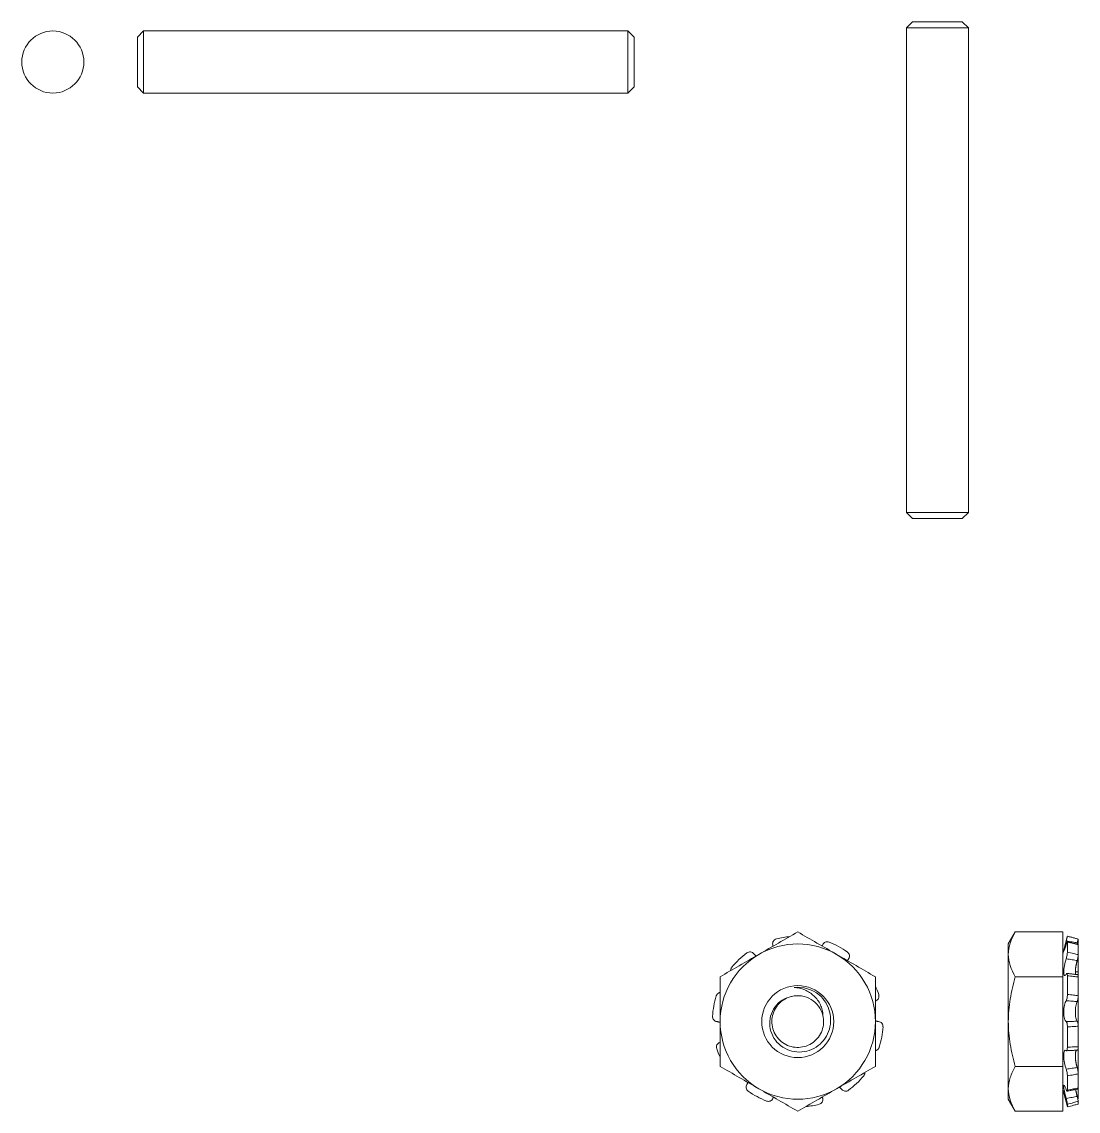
# Model space of a CAD drawing. Header units: inches. Extents: x -1 to 66.5, y -11.9 to 25.2.
# Drawn here: x 35.74 to 37.866, y 4.225 to 6.418 of the extents above; entities that cross this region are included whole.
import ezdxf

# ---------------------------------------------------------------- set-up
doc = ezdxf.new("R2010")
doc.units = ezdxf.units.IN
doc.header["$MEASUREMENT"] = 0
doc.linetypes.add('SLD-Solid', pattern=[0])
doc.layers.add('Fastener', color=134, linetype='Continuous')

msp = doc.modelspace()

# ---------------------------------------------------------------- linework, layer by layer
at = {"layer": 'Fastener', "linetype": 'SLD-Solid', "lineweight": 15}
for p, q in [((37.533, 6.4182), (37.5205, 6.4057)), ((37.5205, 6.4057), (37.5205, 5.4307)), ((37.583, 6.4057), (37.5205, 6.4057)), ((37.533, 6.4182), (37.583, 6.4182)), ((37.583, 6.4182), (37.633, 6.4182)), ((37.6455, 6.4057), (37.583, 6.4057)), ((37.6455, 6.4057), (37.633, 6.4182)), ((37.6455, 5.4307), (37.6455, 6.4057)), ((35.9851, 6.3997), (35.9726, 6.3872)), ((35.9726, 6.3372), (35.9726, 6.3872)), ((36.9601, 6.3997), (35.9851, 6.3997)), ((35.9851, 6.3997), (35.9851, 6.3372)), ((36.9726, 6.3872), (36.9601, 6.3997)), ((36.9601, 6.3372), (36.9601, 6.3997)), ((36.9726, 6.3872), (36.9726, 6.3372)), ((35.9726, 6.2872), (35.9726, 6.3372)), ((35.9851, 6.3372), (35.9851, 6.2747)), ((36.9601, 6.2747), (36.9601, 6.3372)), ((36.9726, 6.3372), (36.9726, 6.2872)), ((35.9726, 6.2872), (35.9851, 6.2747)), ((35.9851, 6.2747), (36.9601, 6.2747)), ((36.9601, 6.2747), (36.9726, 6.2872)), ((37.5205, 5.4307), (37.533, 5.4182)), ((37.5205, 5.4307), (37.583, 5.4307)), ((37.583, 5.4182), (37.533, 5.4182)), ((37.583, 5.4307), (37.6455, 5.4307)), ((37.633, 5.4182), (37.583, 5.4182)), ((37.633, 5.4182), (37.6455, 5.4307)), ((37.7396, 4.5862), (37.7256, 4.5621)), ((37.7396, 4.5862), (37.835, 4.5862)), ((37.835, 4.496), (37.835, 4.5862)), ((37.7256, 4.5411), (37.7256, 4.5621)), ((37.8444, 4.5776), (37.835, 4.5425)), ((37.8445, 4.5457), (37.8445, 4.5657)), ((37.8663, 4.5718), (37.8663, 4.5718)), ((37.8663, 4.5718), (37.8663, 4.5664)), ((37.7256, 4.4058), (37.7256, 4.5411)), ((37.8663, 4.5405), (37.8663, 4.5606)), ((37.8663, 4.5397), (37.8663, 4.5401)), ((37.8663, 4.5397), (37.8663, 4.5108)), ((37.7396, 4.496), (37.835, 4.496)), ((37.835, 4.3156), (37.835, 4.496)), ((37.8445, 4.4603), (37.8445, 4.4982)), ((37.8663, 4.5061), (37.8605, 4.5061)), ((37.8663, 4.5061), (37.8663, 4.4957)), ((37.8663, 4.4578), (37.8663, 4.4957)), ((37.8663, 4.4578), (37.8663, 4.3964)), ((37.459, 4.4479), (37.458, 4.4475)), ((37.3522, 4.4186), (37.3525, 4.4177)), ((37.7256, 4.2705), (37.7256, 4.4058)), ((37.8445, 4.3541), (37.8445, 4.3953)), ((37.8663, 4.3552), (37.8663, 4.3964)), ((37.1445, 4.3638), (37.1455, 4.3642)), ((37.3289, 4.3614), (37.3287, 4.3612)), ((37.8663, 4.3552), (37.8663, 4.3056)), ((37.7396, 4.3156), (37.835, 4.3156)), ((37.835, 4.2254), (37.835, 4.3156)), ((37.8659, 4.3056), (37.8663, 4.3056)), ((37.8663, 4.2719), (37.8663, 4.3008)), ((37.8445, 4.2676), (37.8445, 4.2965)), ((37.7256, 4.2496), (37.7256, 4.2705)), ((37.835, 4.2691), (37.8444, 4.2341)), ((37.8663, 4.2711), (37.8663, 4.2715)), ((37.8663, 4.2711), (37.8663, 4.2511)), ((37.7256, 4.2496), (37.7396, 4.2254)), ((37.8445, 4.234), (37.8445, 4.2394)), ((37.8655, 4.2502), (37.8661, 4.2504)), ((37.8663, 4.2398), (37.8663, 4.2453)), ((37.8663, 4.2398), (37.8663, 4.2398)), ((37.7396, 4.2254), (37.835, 4.2254))]:
    msp.add_line(p, q, dxfattribs=at)
for centre, radius in [((35.8025, 6.3372), 0.0625), ((37.3018, 4.4058), 0.0724)]:
    msp.add_circle(centre, radius, dxfattribs=at)
for radius, start, end in [(0.1562, 60, 120), (0.1719, 95.3889, 104.5063), (0.1719, 54.4937, 68.5063), (0.1562, 120, 180), (0.1719, 126.4937, 140.5063), (0.1562, 0, 60), (0.069, 51.2312, 96.2312), (0.1719, 18.4937, 24.6111), (0.1719, 162.4937, 176.5063), (0.1562, 180, 240), (0.1562, 300, 0), (0.1719, 342.4937, 356.5063), (0.1719, 198.4937, 204.6111), (0.1719, 306.4937, 320.5063), (0.1719, 234.4937, 248.5063), (0.1562, 240, 300), (0.1719, 275.3889, 284.5063)]:
    msp.add_arc((37.3018, 4.4058), radius, start, end, dxfattribs=at)
for points in [[(37.3018, 4.5862), (37.2762, 4.5715), (37.2503, 4.5565), (37.2236, 4.5411)], [(37.458, 4.496), (37.4325, 4.5108), (37.4065, 4.5258), (37.3799, 4.5411)], [(37.7396, 4.496), (37.7311, 4.5108), (37.7256, 4.5258), (37.7256, 4.5411)], [(37.1455, 4.3156), (37.1711, 4.3009), (37.197, 4.2859), (37.2236, 4.2705)], [(37.3018, 4.2254), (37.3273, 4.2402), (37.3533, 4.2551), (37.3799, 4.2705)], [(37.7396, 4.2254), (37.7311, 4.2402), (37.7256, 4.2551), (37.7256, 4.2705)]]:
    msp.add_open_spline(points, degree=3, dxfattribs=at)
for points, knots in [([(37.3799, 4.5411), (37.3666, 4.5488), (37.3534, 4.5564), (37.3274, 4.5715), (37.3145, 4.5789), (37.3018, 4.5862)], [0, 0, 0, 0, 0.5, 0.5, 1, 1, 1, 1]), ([(37.7256, 4.5411), (37.7256, 4.5488), (37.727, 4.5564), (37.7318, 4.5715), (37.7354, 4.5789), (37.7396, 4.5862)], [0, 0, 0, 0, 0.5, 0.5, 1, 1, 1, 1]), ([(37.2587, 4.5722), (37.2562, 4.5716), (37.254, 4.5699), (37.2513, 4.5657), (37.2508, 4.563), (37.2514, 4.5606)], [0, 0, 0, 0, 0.5, 0.5, 1, 1, 1, 1]), ([(37.3647, 4.5657), (37.3623, 4.5667), (37.3596, 4.5667), (37.3549, 4.5648), (37.353, 4.5629), (37.352, 4.5606)], [0, 0, 0, 0, 0.5, 0.5, 1, 1, 1, 1]), ([(37.842, 4.5683), (37.8407, 4.5635), (37.8395, 4.5588), (37.8376, 4.5513), (37.8371, 4.5487), (37.8371, 4.5469), (37.8376, 4.5477), (37.8395, 4.5524), (37.8407, 4.5562), (37.842, 4.5606)], [0, 0, 0, 0, 0.25, 0.25, 0.5, 0.5, 0.75, 0.75, 1, 1, 1, 1]), ([(37.842, 4.5683), (37.8421, 4.5686), (37.8422, 4.5691), (37.8424, 4.5699), (37.8426, 4.5707), (37.8428, 4.5715), (37.843, 4.5723), (37.8432, 4.573), (37.8434, 4.5737), (37.8436, 4.5743), (37.8437, 4.5749), (37.8439, 4.5754), (37.844, 4.5759), (37.8441, 4.5764), (37.8442, 4.5768), (37.8443, 4.5771), (37.8444, 4.5773), (37.8444, 4.5775), (37.8444, 4.5777), (37.8445, 4.5777), (37.8445, 4.5777)], [0, 0, 0, 0, 0.0540502, 0.1081002, 0.1637191, 0.2193396, 0.2733888, 0.3274391, 0.3830579, 0.4386777, 0.4927355, 0.5467928, 0.6024206, 0.6580486, 0.7121134, 0.7661778, 0.8218131, 0.8774484, 0.9411529, 1, 1, 1, 1]), ([(37.8643, 4.5642), (37.861, 4.5649), (37.8577, 4.5655), (37.8544, 4.5661), (37.8502, 4.5668), (37.8461, 4.5676), (37.842, 4.5683)], [0, 0, 0, 0, 0.0002568685, 0.0002568685, 0.0002568685, 0.0005760768, 0.0005760768, 0.0005760768, 0.0005760768]), ([(37.8445, 4.5657), (37.8445, 4.5667), (37.8442, 4.5667), (37.8433, 4.5648), (37.8427, 4.5629), (37.842, 4.5606)], [0, 0, 0, 0, 0.5, 0.5, 1, 1, 1, 1]), ([(37.8661, 4.5613), (37.8654, 4.5614), (37.8636, 4.5618), (37.8609, 4.5625), (37.8578, 4.5632), (37.8548, 4.5639), (37.8517, 4.5647), (37.8486, 4.5654), (37.8461, 4.566), (37.8447, 4.5664), (37.8443, 4.5665)], [0, 0, 0, 0, 0.101935, 0.239569, 0.378947, 0.520124, 0.6625, 0.804736, 0.946959, 1, 1, 1, 1]), ([(37.8663, 4.5718), (37.8655, 4.5721), (37.8637, 4.5725), (37.8608, 4.5733), (37.8578, 4.5741), (37.8547, 4.575), (37.8515, 4.5758), (37.8484, 4.5766), (37.846, 4.5773), (37.8447, 4.5776), (37.8445, 4.5777)], [0, 0, 0, 0, 0.109822, 0.248906, 0.389722, 0.532326, 0.67566, 0.81893, 0.962188, 1, 1, 1, 1]), ([(37.8663, 4.5606), (37.8632, 4.5613), (37.8601, 4.562), (37.857, 4.5627), (37.8528, 4.5637), (37.8486, 4.5647), (37.8445, 4.5657)], [0, 0, 0, 0, 0.0002453717, 0.0002453717, 0.0002453717, 0.0005741632, 0.0005741632, 0.0005741632, 0.0005741632]), ([(37.8637, 4.5618), (37.8638, 4.5622), (37.864, 4.563), (37.8642, 4.5638), (37.8643, 4.5642)], [0, 0, 0, 0, 0.456828, 1, 1, 1, 1]), ([(37.8663, 4.5718), (37.8663, 4.5718), (37.8663, 4.5718), (37.8662, 4.5717), (37.8662, 4.5716), (37.8661, 4.5713), (37.8661, 4.571), (37.866, 4.5707), (37.8659, 4.5702), (37.8657, 4.5698), (37.8656, 4.5692), (37.8655, 4.5686), (37.8653, 4.568), (37.8651, 4.5673), (37.8649, 4.5666), (37.8647, 4.5659), (37.8645, 4.5651), (37.8644, 4.5645), (37.8643, 4.5642)], [0, 0, 0, 0, 0.010418, 0.075085, 0.14163, 0.208176, 0.272842, 0.337509, 0.404055, 0.470601, 0.535248, 0.599895, 0.666426, 0.732957, 0.79872, 0.864481, 0.93224, 1, 1, 1, 1]), ([(37.8655, 4.5614), (37.8655, 4.5616), (37.8656, 4.562), (37.8657, 4.5627), (37.8658, 4.5633), (37.866, 4.5639), (37.8661, 4.5645), (37.8661, 4.565), (37.8662, 4.5654), (37.8662, 4.5658), (37.8663, 4.5661), (37.8663, 4.5663), (37.8663, 4.5664)], [0, 0, 0, 0, 0.0765607, 0.177504, 0.2786221, 0.3800987, 0.4815773, 0.5826972, 0.6868253, 0.7913483, 0.8958706, 1, 1, 1, 1]), ([(37.8661, 4.5613), (37.8661, 4.5613), (37.8662, 4.5613), (37.8662, 4.5612), (37.8662, 4.5611), (37.8663, 4.5609), (37.8663, 4.5607), (37.8663, 4.5606)], [0, 0, 0, 0, 0.039783, 0.279385, 0.519891, 0.760398, 1, 1, 1, 1]), ([(37.2236, 4.5411), (37.2104, 4.5335), (37.1971, 4.5258), (37.1711, 4.5108), (37.1583, 4.5034), (37.1455, 4.496)], [0, 0, 0, 0, 0.5, 0.5, 1, 1, 1, 1]), ([(37.2132, 4.5423), (37.2117, 4.5443), (37.2093, 4.5456), (37.2043, 4.5462), (37.2016, 4.5455), (37.1995, 4.544)], [0, 0, 0, 0, 0.5, 0.5, 1, 1, 1, 1]), ([(37.2132, 4.5423), (37.2135, 4.542), (37.2141, 4.5413), (37.2151, 4.5402), (37.2161, 4.5393), (37.2171, 4.5385), (37.2177, 4.538), (37.218, 4.5379)], [0, 0, 0, 0, 0.213941, 0.428307, 0.642667, 0.856602, 1, 1, 1, 1]), ([(37.2519, 4.5574), (37.2519, 4.5577), (37.2518, 4.5584), (37.2516, 4.5594), (37.2515, 4.5602), (37.2514, 4.5606)], [0, 0, 0, 0, 0.2521263, 0.6260619, 1, 1, 1, 1]), ([(37.3506, 4.558), (37.3507, 4.5582), (37.351, 4.5587), (37.3515, 4.5595), (37.3518, 4.5603), (37.352, 4.5606)], [0, 0, 0, 0, 0.1914209, 0.5957089, 1, 1, 1, 1]), ([(37.4042, 4.5322), (37.4056, 4.5343), (37.4062, 4.5369), (37.4052, 4.5419), (37.4037, 4.5442), (37.4016, 4.5457)], [0, 0, 0, 0, 0.5, 0.5, 1, 1, 1, 1]), ([(37.842, 4.5322), (37.8427, 4.5343), (37.8433, 4.5369), (37.8442, 4.5419), (37.8445, 4.5442), (37.8445, 4.5457)], [0, 0, 0, 0, 0.5, 0.5, 1, 1, 1, 1]), ([(37.8445, 4.5457), (37.8486, 4.5448), (37.8528, 4.5438), (37.857, 4.5428), (37.8601, 4.5421), (37.8632, 4.5413), (37.8663, 4.5405)], [0, 0, 0, 0, 0.0003287766, 0.0003287766, 0.0003287766, 0.0005741373, 0.0005741373, 0.0005741373, 0.0005741373]), ([(37.8663, 4.5405), (37.8663, 4.5392), (37.8661, 4.5373), (37.8654, 4.533), (37.8649, 4.5307), (37.8643, 4.5286)], [0, 0, 0, 0, 0.5, 0.5, 1, 1, 1, 1]), ([(37.4042, 4.5322), (37.404, 4.5318), (37.4035, 4.5311), (37.4028, 4.5298), (37.4024, 4.5289), (37.4022, 4.5284), (37.4021, 4.5283)], [0, 0, 0, 0, 0.313544, 0.627712, 0.941872, 1, 1, 1, 1]), ([(37.842, 4.5322), (37.8407, 4.5283), (37.8395, 4.5234), (37.8376, 4.5136), (37.8371, 4.5088), (37.8371, 4.5016), (37.8376, 4.4992), (37.8395, 4.498), (37.8407, 4.4991), (37.842, 4.5015)], [0, 0, 0, 0, 0.25, 0.25, 0.5, 0.5, 0.75, 0.75, 1, 1, 1, 1]), ([(37.8643, 4.5286), (37.861, 4.5292), (37.8577, 4.5298), (37.8544, 4.5303), (37.8502, 4.531), (37.8461, 4.5316), (37.842, 4.5322)], [0, 0, 0, 0, 0.0002568685, 0.0002568685, 0.0002568685, 0.0005760768, 0.0005760768, 0.0005760768, 0.0005760768]), ([(37.8609, 4.5008), (37.8609, 4.5008), (37.8608, 4.501), (37.8607, 4.5014), (37.8606, 4.502), (37.8606, 4.5027), (37.8605, 4.5035), (37.8605, 4.5043), (37.8605, 4.5053), (37.8605, 4.5063), (37.8605, 4.5074), (37.8606, 4.5086), (37.8607, 4.5098), (37.8608, 4.5111), (37.861, 4.5124), (37.8611, 4.5137), (37.8613, 4.515), (37.8616, 4.5164), (37.8618, 4.5178), (37.8621, 4.5192), (37.8624, 4.5206), (37.8627, 4.522), (37.863, 4.5234), (37.8633, 4.5247), (37.8636, 4.5261), (37.864, 4.5274), (37.8642, 4.5282), (37.8643, 4.5286)], [0, 0, 0, 0, 0.001977, 0.038914, 0.075913, 0.11291, 0.149842, 0.18665, 0.229275, 0.272048, 0.314872, 0.357647, 0.400274, 0.442576, 0.485014, 0.527503, 0.569948, 0.612255, 0.655574, 0.699029, 0.742535, 0.785997, 0.829323, 0.87195, 0.914659, 0.95737, 1, 1, 1, 1]), ([(37.1455, 4.496), (37.1455, 4.4813), (37.1455, 4.4663), (37.1455, 4.4362), (37.1455, 4.4211), (37.1455, 4.4058)], [0, 0, 0, 0, 0.5, 0.5, 1, 1, 1, 1]), ([(37.1691, 4.5151), (37.169, 4.5149), (37.1686, 4.5145), (37.1682, 4.5138), (37.1678, 4.513), (37.1674, 4.5122), (37.1672, 4.5114), (37.167, 4.5106), (37.1668, 4.5098), (37.1668, 4.509), (37.1668, 4.5085), (37.1668, 4.5083)], [0, 0, 0, 0, 0.113873, 0.228153, 0.342433, 0.456307, 0.570179, 0.684459, 0.798737, 0.91261, 1, 1, 1, 1]), ([(37.458, 4.496), (37.458, 4.4813), (37.458, 4.4663), (37.458, 4.4362), (37.458, 4.4211), (37.458, 4.4058)], [0, 0, 0, 0, 0.5, 0.5, 1, 1, 1, 1]), ([(37.7396, 4.496), (37.7354, 4.4813), (37.7318, 4.4663), (37.727, 4.4362), (37.7256, 4.4211), (37.7256, 4.4058)], [0, 0, 0, 0, 0.5, 0.5, 1, 1, 1, 1]), ([(37.8445, 4.4982), (37.8445, 4.5004), (37.8442, 4.502), (37.8433, 4.5032), (37.8427, 4.5028), (37.842, 4.5015)], [0, 0, 0, 0, 0.5, 0.5, 1, 1, 1, 1]), ([(37.8652, 4.5003), (37.8643, 4.5004), (37.8625, 4.5006), (37.8597, 4.5009), (37.8566, 4.5012), (37.8536, 4.5016), (37.8505, 4.5019), (37.8474, 4.5023), (37.845, 4.5026), (37.8437, 4.5028), (37.8433, 4.5029)], [0, 0, 0, 0, 0.115335, 0.251823, 0.390068, 0.530101, 0.671883, 0.81343, 0.95496, 1, 1, 1, 1]), ([(37.8663, 4.4957), (37.8632, 4.4959), (37.8601, 4.4963), (37.857, 4.4966), (37.8528, 4.4971), (37.8486, 4.4976), (37.8445, 4.4982)], [0, 0, 0, 0, 0.0002453717, 0.0002453717, 0.0002453717, 0.0005741632, 0.0005741632, 0.0005741632, 0.0005741632]), ([(37.8652, 4.5003), (37.8652, 4.5003), (37.8653, 4.5003), (37.8654, 4.5002), (37.8656, 4.5001), (37.8657, 4.4998), (37.8658, 4.4995), (37.866, 4.4991), (37.8661, 4.4987), (37.8661, 4.4982), (37.8662, 4.4977), (37.8662, 4.497), (37.8663, 4.4964), (37.8663, 4.4959), (37.8663, 4.4957)], [0, 0, 0, 0, 0.057759, 0.142524, 0.22729, 0.311756, 0.396369, 0.481283, 0.566198, 0.650811, 0.737944, 0.825406, 0.912868, 1, 1, 1, 1]), ([(37.8659, 4.5061), (37.8659, 4.5061), (37.866, 4.5064), (37.8661, 4.507), (37.8661, 4.5079), (37.8662, 4.5086), (37.8662, 4.5094), (37.8663, 4.5102), (37.8663, 4.5106), (37.8663, 4.5108)], [0, 0, 0, 0, 0.029072, 0.188014, 0.346392, 0.509487, 0.673196, 0.836907, 1, 1, 1, 1]), ([(37.3523, 4.4183), (37.3523, 4.422), (37.3518, 4.4257), (37.3502, 4.4328), (37.349, 4.4363), (37.3443, 4.4464), (37.3397, 4.4524), (37.329, 4.4625), (37.3227, 4.4667), (37.3091, 4.4724), (37.3017, 4.474), (37.2943, 4.4744)], [0, 0, 0, 0, 0.125, 0.125, 0.25, 0.25, 0.5, 0.5, 0.75, 0.75, 1, 1, 1, 1]), ([(37.1455, 4.4644), (37.1453, 4.4644), (37.1449, 4.4643), (37.1442, 4.4641), (37.1434, 4.4638), (37.1427, 4.4634), (37.142, 4.463), (37.1413, 4.4625), (37.1407, 4.462), (37.1401, 4.4614), (37.1395, 4.4607), (37.139, 4.4601), (37.1386, 4.4593), (37.1382, 4.4585), (37.138, 4.4578), (37.1378, 4.4575)], [0, 0, 0, 0, 0.048233, 0.125519, 0.202532, 0.279555, 0.356853, 0.434152, 0.511176, 0.588209, 0.665518, 0.742827, 0.81986, 0.90993, 1, 1, 1, 1]), ([(37.345, 4.4596), (37.35, 4.4552), (37.3545, 4.4499), (37.3616, 4.4384), (37.3643, 4.4321), (37.3676, 4.419), (37.3683, 4.4121), (37.3676, 4.3986), (37.3662, 4.3919), (37.3613, 4.3792), (37.3579, 4.3734), (37.3494, 4.3627), (37.3444, 4.3582), (37.3272, 4.3471), (37.3135, 4.3436), (37.2864, 4.3458), (37.2734, 4.3516), (37.2586, 4.3656), (37.2545, 4.3711), (37.2484, 4.3832), (37.2465, 4.3898), (37.245, 4.4033), (37.2454, 4.4101), (37.2489, 4.4233), (37.2518, 4.4295), (37.2598, 4.4406), (37.2647, 4.4453), (37.2762, 4.4527), (37.2825, 4.4552), (37.2893, 4.4564)], [0, 0, 0, 0, 0.0625, 0.0625, 0.125, 0.125, 0.1875, 0.1875, 0.25, 0.25, 0.3125, 0.3125, 0.375, 0.375, 0.5, 0.5, 0.625, 0.625, 0.6875, 0.6875, 0.75, 0.75, 0.8125, 0.8125, 0.875, 0.875, 0.9375, 0.9375, 1, 1, 1, 1]), ([(37.3523, 4.4183), (37.3536, 4.4133), (37.354, 4.4082), (37.3535, 4.3981), (37.3525, 4.393), (37.349, 4.3832), (37.3465, 4.3786), (37.3403, 4.3704), (37.3367, 4.3669), (37.3285, 4.3608), (37.3238, 4.3584), (37.314, 4.3549), (37.3089, 4.354), (37.2988, 4.3536), (37.2937, 4.3541), (37.2837, 4.3567), (37.2788, 4.3588), (37.27, 4.3642), (37.2662, 4.3675), (37.2595, 4.375), (37.2566, 4.3794), (37.2522, 4.3888), (37.2508, 4.3939), (37.2495, 4.404), (37.2495, 4.4091), (37.2512, 4.4192), (37.2528, 4.4242), (37.2574, 4.4335), (37.2603, 4.4378), (37.2672, 4.4451), (37.2712, 4.4483), (37.2802, 4.4535), (37.2851, 4.4554), (37.2902, 4.4566)], [0, 0, 0, 0, 0.0625, 0.0625, 0.125, 0.125, 0.1875, 0.1875, 0.25, 0.25, 0.3125, 0.3125, 0.375, 0.375, 0.4375, 0.4375, 0.5, 0.5, 0.5625, 0.5625, 0.625, 0.625, 0.6875, 0.6875, 0.75, 0.75, 0.8125, 0.8125, 0.875, 0.875, 0.9375, 0.9375, 1, 1, 1, 1]), ([(37.2893, 4.4564), (37.296, 4.458), (37.3029, 4.4583), (37.3163, 4.4563), (37.3229, 4.4539), (37.3345, 4.4469), (37.3397, 4.4422), (37.3477, 4.4313), (37.3507, 4.425), (37.3523, 4.4183)], [0, 0, 0, 0, 0.25, 0.25, 0.5, 0.5, 0.75, 0.75, 1, 1, 1, 1]), ([(37.459, 4.4479), (37.4613, 4.4487), (37.4633, 4.4505), (37.4654, 4.4551), (37.4656, 4.4579), (37.4648, 4.4603)], [0, 0, 0, 0, 0.5, 0.5, 1, 1, 1, 1]), ([(37.842, 4.4479), (37.8427, 4.4487), (37.8433, 4.4505), (37.8442, 4.4551), (37.8445, 4.4579), (37.8445, 4.4603)], [0, 0, 0, 0, 0.5, 0.5, 1, 1, 1, 1]), ([(37.8445, 4.4603), (37.8486, 4.46), (37.8528, 4.4595), (37.857, 4.459), (37.8601, 4.4586), (37.8632, 4.4582), (37.8663, 4.4578)], [0, 0, 0, 0, 0.0003287766, 0.0003287766, 0.0003287766, 0.0005741373, 0.0005741373, 0.0005741373, 0.0005741373]), ([(37.8663, 4.4578), (37.8663, 4.4556), (37.8661, 4.4533), (37.8654, 4.449), (37.8649, 4.4472), (37.8643, 4.4461)], [0, 0, 0, 0, 0.5, 0.5, 1, 1, 1, 1]), ([(37.842, 4.4479), (37.8407, 4.4462), (37.8395, 4.443), (37.8376, 4.4347), (37.8371, 4.4296), (37.8371, 4.4197), (37.8376, 4.4151), (37.8395, 4.4084), (37.8407, 4.4063), (37.842, 4.4059)], [0, 0, 0, 0, 0.25, 0.25, 0.5, 0.5, 0.75, 0.75, 1, 1, 1, 1]), ([(37.8643, 4.4461), (37.861, 4.4464), (37.8577, 4.4467), (37.8544, 4.447), (37.8502, 4.4473), (37.8461, 4.4476), (37.842, 4.4479)], [0, 0, 0, 0, 0.0002568685, 0.0002568685, 0.0002568685, 0.0005760768, 0.0005760768, 0.0005760768, 0.0005760768]), ([(37.8643, 4.4066), (37.8632, 4.4078), (37.8623, 4.4101), (37.8609, 4.4164), (37.8605, 4.4204), (37.8605, 4.4289), (37.8609, 4.4332), (37.8623, 4.4408), (37.8632, 4.444), (37.8643, 4.4461)], [0, 0, 0, 0, 0.25, 0.25, 0.5, 0.5, 0.75, 0.75, 1, 1, 1, 1]), ([(37.1302, 4.4163), (37.13, 4.4137), (37.1309, 4.4111), (37.1342, 4.4072), (37.1365, 4.406), (37.139, 4.4057)], [0, 0, 0, 0, 0.5, 0.5, 1, 1, 1, 1]), ([(37.1455, 4.4041), (37.1453, 4.4042), (37.1447, 4.4045), (37.1437, 4.4048), (37.1426, 4.4051), (37.1414, 4.4054), (37.1402, 4.4056), (37.1394, 4.4057), (37.139, 4.4057)], [0, 0, 0, 0, 0.106521, 0.286116, 0.465448, 0.644252, 0.822127, 1, 1, 1, 1]), ([(37.1455, 4.4058), (37.1455, 4.3905), (37.1455, 4.3751), (37.1455, 4.345), (37.1455, 4.3302), (37.1455, 4.3156)], [0, 0, 0, 0, 0.5, 0.5, 1, 1, 1, 1]), ([(37.458, 4.4075), (37.4582, 4.4074), (37.4588, 4.4072), (37.4598, 4.4068), (37.461, 4.4065), (37.4621, 4.4062), (37.4633, 4.406), (37.4641, 4.4059), (37.4645, 4.4059)], [0, 0, 0, 0, 0.106521, 0.286116, 0.465448, 0.644252, 0.822127, 1, 1, 1, 1]), ([(37.458, 4.4058), (37.458, 4.3905), (37.458, 4.3751), (37.458, 4.345), (37.458, 4.3302), (37.458, 4.3156)], [0, 0, 0, 0, 0.5, 0.5, 1, 1, 1, 1]), ([(37.4733, 4.3953), (37.4735, 4.3979), (37.4726, 4.4005), (37.4694, 4.4044), (37.467, 4.4057), (37.4645, 4.4059)], [0, 0, 0, 0, 0.5, 0.5, 1, 1, 1, 1]), ([(37.7256, 4.4058), (37.7256, 4.3905), (37.727, 4.3751), (37.7319, 4.345), (37.7354, 4.3302), (37.7396, 4.3156)], [0, 0, 0, 0, 0.5, 0.5, 1, 1, 1, 1]), ([(37.842, 4.4059), (37.8461, 4.406), (37.8502, 4.4061), (37.8544, 4.4062), (37.8577, 4.4063), (37.861, 4.4065), (37.8643, 4.4066)], [0, 0, 0, 0, 0.0003192037, 0.0003192037, 0.0003192037, 0.0005760684, 0.0005760684, 0.0005760684, 0.0005760684]), ([(37.8445, 4.3953), (37.8445, 4.3979), (37.8442, 4.4005), (37.8433, 4.4044), (37.8427, 4.4057), (37.842, 4.4059)], [0, 0, 0, 0, 0.5, 0.5, 1, 1, 1, 1]), ([(37.8663, 4.3964), (37.8632, 4.3962), (37.8601, 4.396), (37.857, 4.3958), (37.8528, 4.3956), (37.8486, 4.3954), (37.8445, 4.3953)], [0, 0, 0, 0, 0.0002453717, 0.0002453717, 0.0002453717, 0.0005741632, 0.0005741632, 0.0005741632, 0.0005741632]), ([(37.8643, 4.4066), (37.8649, 4.406), (37.8654, 4.4047), (37.8661, 4.401), (37.8663, 4.3987), (37.8663, 4.3964)], [0, 0, 0, 0, 0.5, 0.5, 1, 1, 1, 1]), ([(37.1445, 4.3638), (37.1422, 4.3629), (37.1402, 4.3611), (37.1381, 4.3565), (37.1379, 4.3538), (37.1388, 4.3513)], [0, 0, 0, 0, 0.5, 0.5, 1, 1, 1, 1]), ([(37.458, 4.3472), (37.4582, 4.3473), (37.4586, 4.3473), (37.4593, 4.3476), (37.4601, 4.3478), (37.4608, 4.3482), (37.4615, 4.3486), (37.4622, 4.3491), (37.4629, 4.3497), (37.4635, 4.3503), (37.464, 4.3509), (37.4645, 4.3516), (37.4649, 4.3523), (37.4654, 4.3532), (37.4656, 4.3538), (37.4657, 4.3541)], [0, 0, 0, 0, 0.048233, 0.125519, 0.202532, 0.279555, 0.356853, 0.434152, 0.511176, 0.588209, 0.665518, 0.742827, 0.81986, 0.90993, 1, 1, 1, 1]), ([(37.842, 4.3474), (37.8407, 4.3488), (37.8395, 4.3485), (37.8376, 4.3448), (37.8371, 4.3413), (37.8371, 4.3326), (37.8376, 4.3274), (37.8395, 4.3178), (37.8407, 4.3134), (37.842, 4.3102)], [0, 0, 0, 0, 0.25, 0.25, 0.5, 0.5, 0.75, 0.75, 1, 1, 1, 1]), ([(37.842, 4.3474), (37.8427, 4.3467), (37.8433, 4.3471), (37.8442, 4.3495), (37.8445, 4.3516), (37.8445, 4.3541)], [0, 0, 0, 0, 0.5, 0.5, 1, 1, 1, 1]), ([(37.8427, 4.3471), (37.8432, 4.3471), (37.8448, 4.3472), (37.8473, 4.3474), (37.8504, 4.3476), (37.8535, 4.3477), (37.8566, 4.3479), (37.8597, 4.348), (37.8623, 4.3481), (37.8639, 4.3481), (37.8645, 4.3481)], [0, 0, 0, 0, 0.069834, 0.211558, 0.353295, 0.495056, 0.636834, 0.778516, 0.918157, 1, 1, 1, 1]), ([(37.8445, 4.3541), (37.8486, 4.3544), (37.8528, 4.3547), (37.857, 4.3549), (37.8601, 4.355), (37.8632, 4.3551), (37.8663, 4.3552)], [0, 0, 0, 0, 0.0003287766, 0.0003287766, 0.0003287766, 0.0005741373, 0.0005741373, 0.0005741373, 0.0005741373]), ([(37.8643, 4.3132), (37.8642, 4.3134), (37.8641, 4.3138), (37.8639, 4.3146), (37.8636, 4.3155), (37.8633, 4.3166), (37.863, 4.3177), (37.8627, 4.3189), (37.8625, 4.3201), (37.8622, 4.3213), (37.8619, 4.3225), (37.8617, 4.3238), (37.8615, 4.325), (37.8613, 4.3263), (37.8611, 4.3275), (37.861, 4.3288), (37.8608, 4.33), (37.8607, 4.3312), (37.8606, 4.3324), (37.8606, 4.3335), (37.8605, 4.3347), (37.8605, 4.3358), (37.8605, 4.337), (37.8605, 4.3383), (37.8605, 4.3394), (37.8606, 4.3405), (37.8607, 4.3416), (37.8608, 4.3426), (37.861, 4.3435), (37.8611, 4.3443), (37.8613, 4.3451), (37.8616, 4.3458), (37.8618, 4.3464), (37.8621, 4.3469), (37.8624, 4.3474), (37.8627, 4.3477), (37.8629, 4.348), (37.8631, 4.3481), (37.8632, 4.3481)], [0, 0, 0, 0, 0.016675, 0.033349, 0.061142, 0.089027, 0.116958, 0.144886, 0.172765, 0.200555, 0.227813, 0.255165, 0.282563, 0.309959, 0.337305, 0.364558, 0.390711, 0.416954, 0.44324, 0.469525, 0.495764, 0.521915, 0.552199, 0.582588, 0.613013, 0.643403, 0.673688, 0.703742, 0.733892, 0.764078, 0.794234, 0.824291, 0.855067, 0.885939, 0.916847, 0.947725, 0.978506, 1, 1, 1, 1]), ([(37.8663, 4.3552), (37.8663, 4.3549), (37.8663, 4.3544), (37.8662, 4.3536), (37.8662, 4.3529), (37.8661, 4.3522), (37.8661, 4.3515), (37.866, 4.3509), (37.8659, 4.3504), (37.8657, 4.3499), (37.8656, 4.3494), (37.8654, 4.349), (37.8653, 4.3487), (37.8651, 4.3485), (37.8649, 4.3483), (37.8647, 4.3482), (37.8646, 4.3482), (37.8645, 4.3481)], [0, 0, 0, 0, 0.066687, 0.133612, 0.200537, 0.267223, 0.33391, 0.400835, 0.467761, 0.534447, 0.601116, 0.668025, 0.734932, 0.8016, 0.869455, 0.937563, 1, 1, 1, 1]), ([(37.3799, 4.2705), (37.3931, 4.2782), (37.4064, 4.2858), (37.4324, 4.3008), (37.4453, 4.3082), (37.458, 4.3156)], [0, 0, 0, 0, 0.5, 0.5, 1, 1, 1, 1]), ([(37.4344, 4.2965), (37.4346, 4.2967), (37.4349, 4.2972), (37.4354, 4.2979), (37.4358, 4.2986), (37.4361, 4.2994), (37.4364, 4.3002), (37.4366, 4.301), (37.4367, 4.3018), (37.4367, 4.3026), (37.4367, 4.3031), (37.4367, 4.3033)], [0, 0, 0, 0, 0.113873, 0.228153, 0.342433, 0.456307, 0.570179, 0.684459, 0.798737, 0.91261, 1, 1, 1, 1]), ([(37.7256, 4.2705), (37.7256, 4.2782), (37.727, 4.2858), (37.7318, 4.3008), (37.7354, 4.3082), (37.7396, 4.3156)], [0, 0, 0, 0, 0.5, 0.5, 1, 1, 1, 1]), ([(37.842, 4.3102), (37.8461, 4.3107), (37.8502, 4.3113), (37.8544, 4.3118), (37.8577, 4.3123), (37.861, 4.3127), (37.8643, 4.3132)], [0, 0, 0, 0, 0.0003192037, 0.0003192037, 0.0003192037, 0.0005760684, 0.0005760684, 0.0005760684, 0.0005760684]), ([(37.8445, 4.2965), (37.8445, 4.2985), (37.8442, 4.3011), (37.8433, 4.3062), (37.8427, 4.3086), (37.842, 4.3102)], [0, 0, 0, 0, 0.5, 0.5, 1, 1, 1, 1]), ([(37.8663, 4.3008), (37.8632, 4.3001), (37.8601, 4.2995), (37.857, 4.2989), (37.8528, 4.298), (37.8486, 4.2972), (37.8445, 4.2965)], [0, 0, 0, 0, 0.0002453717, 0.0002453717, 0.0002453717, 0.0005741632, 0.0005741632, 0.0005741632, 0.0005741632]), ([(37.8643, 4.3132), (37.8649, 4.3115), (37.8654, 4.3093), (37.8661, 4.3048), (37.8663, 4.3026), (37.8663, 4.3008)], [0, 0, 0, 0, 0.5, 0.5, 1, 1, 1, 1]), ([(37.1993, 4.2794), (37.1979, 4.2773), (37.1974, 4.2747), (37.1983, 4.2697), (37.1998, 4.2674), (37.2019, 4.2659)], [0, 0, 0, 0, 0.5, 0.5, 1, 1, 1, 1]), ([(37.1993, 4.2794), (37.1995, 4.2798), (37.2, 4.2806), (37.2007, 4.2818), (37.2012, 4.2827), (37.2014, 4.2833), (37.2014, 4.2833)], [0, 0, 0, 0, 0.313544, 0.627712, 0.941872, 1, 1, 1, 1]), ([(37.842, 4.2693), (37.8407, 4.2731), (37.8395, 4.2759), (37.8376, 4.2782), (37.8371, 4.2777), (37.8371, 4.2734), (37.8376, 4.2697), (37.8395, 4.2608), (37.8407, 4.2558), (37.842, 4.2511)], [0, 0, 0, 0, 0.25, 0.25, 0.5, 0.5, 0.75, 0.75, 1, 1, 1, 1]), ([(37.2236, 4.2705), (37.2369, 4.2628), (37.2501, 4.2552), (37.2762, 4.2402), (37.289, 4.2328), (37.3018, 4.2254)], [0, 0, 0, 0, 0.5, 0.5, 1, 1, 1, 1]), ([(37.3516, 4.2542), (37.3517, 4.2539), (37.3517, 4.2533), (37.3519, 4.2522), (37.352, 4.2515), (37.3521, 4.2511)], [0, 0, 0, 0, 0.2521263, 0.6260619, 1, 1, 1, 1]), ([(37.3903, 4.2693), (37.39, 4.2697), (37.3894, 4.2704), (37.3885, 4.2714), (37.3874, 4.2724), (37.3865, 4.2732), (37.3858, 4.2736), (37.3856, 4.2738)], [0, 0, 0, 0, 0.213941, 0.428307, 0.642667, 0.856602, 1, 1, 1, 1]), ([(37.3903, 4.2693), (37.3919, 4.2673), (37.3942, 4.266), (37.3992, 4.2654), (37.4019, 4.2661), (37.404, 4.2676)], [0, 0, 0, 0, 0.5, 0.5, 1, 1, 1, 1]), ([(37.842, 4.2693), (37.8427, 4.2673), (37.8433, 4.266), (37.8442, 4.2654), (37.8445, 4.2661), (37.8445, 4.2676)], [0, 0, 0, 0, 0.5, 0.5, 1, 1, 1, 1]), ([(37.842, 4.2511), (37.8461, 4.2518), (37.8502, 4.2526), (37.8544, 4.2533), (37.8577, 4.2539), (37.861, 4.2545), (37.8643, 4.2552)], [0, 0, 0, 0, 0.0003192037, 0.0003192037, 0.0003192037, 0.0005760684, 0.0005760684, 0.0005760684, 0.0005760684]), ([(37.844, 4.2656), (37.8444, 4.2657), (37.8458, 4.266), (37.8483, 4.2665), (37.8514, 4.2672), (37.8545, 4.2678), (37.8576, 4.2684), (37.8606, 4.269), (37.8634, 4.2695), (37.8651, 4.2698), (37.8658, 4.2699)], [0, 0, 0, 0, 0.053689, 0.195488, 0.337294, 0.479118, 0.62096, 0.762881, 0.903027, 1, 1, 1, 1]), ([(37.8445, 4.2676), (37.8486, 4.2685), (37.8528, 4.2694), (37.857, 4.2702), (37.8601, 4.2708), (37.8632, 4.2714), (37.8663, 4.2719)], [0, 0, 0, 0, 0.0003287766, 0.0003287766, 0.0003287766, 0.0005741373, 0.0005741373, 0.0005741373, 0.0005741373]), ([(37.8643, 4.2552), (37.8642, 4.2554), (37.8641, 4.2559), (37.8639, 4.2568), (37.8636, 4.2579), (37.8633, 4.2592), (37.863, 4.2604), (37.8627, 4.2616), (37.8625, 4.2629), (37.8622, 4.264), (37.8619, 4.2652), (37.8617, 4.2663), (37.8615, 4.2674), (37.8613, 4.2683), (37.8612, 4.2689), (37.8612, 4.2691)], [0, 0, 0, 0, 0.051091, 0.102181, 0.187052, 0.272205, 0.357495, 0.442778, 0.527914, 0.612774, 0.696009, 0.779534, 0.863199, 0.946855, 1, 1, 1, 1]), ([(37.8643, 4.2552), (37.8649, 4.2529), (37.8654, 4.2507), (37.8661, 4.2472), (37.8663, 4.2459), (37.8663, 4.2453)], [0, 0, 0, 0, 0.5, 0.5, 1, 1, 1, 1]), ([(37.8663, 4.2719), (37.8663, 4.2718), (37.8663, 4.2714), (37.8662, 4.271), (37.8662, 4.2707), (37.8661, 4.2704), (37.8661, 4.2702), (37.866, 4.27), (37.8659, 4.2699), (37.8658, 4.2699), (37.8658, 4.2699)], [0, 0, 0, 0, 0.135572, 0.271629, 0.407686, 0.543258, 0.678831, 0.814889, 0.950948, 1, 1, 1, 1]), ([(37.2388, 4.2459), (37.2412, 4.2449), (37.2439, 4.245), (37.2486, 4.2468), (37.2506, 4.2487), (37.2515, 4.251)], [0, 0, 0, 0, 0.5, 0.5, 1, 1, 1, 1]), ([(37.2529, 4.2536), (37.2528, 4.2535), (37.2525, 4.253), (37.252, 4.2521), (37.2517, 4.2514), (37.2515, 4.251)], [0, 0, 0, 0, 0.1914209, 0.5957089, 1, 1, 1, 1]), ([(37.3448, 4.2394), (37.3473, 4.2401), (37.3495, 4.2417), (37.3522, 4.246), (37.3527, 4.2486), (37.3521, 4.2511)], [0, 0, 0, 0, 0.5, 0.5, 1, 1, 1, 1]), ([(37.8445, 4.2394), (37.8445, 4.2401), (37.8442, 4.2417), (37.8433, 4.246), (37.8427, 4.2486), (37.842, 4.2511)], [0, 0, 0, 0, 0.5, 0.5, 1, 1, 1, 1]), ([(37.8444, 4.2341), (37.8444, 4.234), (37.8445, 4.234), (37.8445, 4.234), (37.8445, 4.234)], [0, 0, 0, 0, 0.334764, 1, 1, 1, 1]), ([(37.8663, 4.2453), (37.8632, 4.2444), (37.8601, 4.2436), (37.857, 4.2427), (37.8528, 4.2416), (37.8486, 4.2405), (37.8445, 4.2394)], [0, 0, 0, 0, 0.0002453717, 0.0002453717, 0.0002453717, 0.0005741632, 0.0005741632, 0.0005741632, 0.0005741632]), ([(37.8445, 4.234), (37.8486, 4.2351), (37.8528, 4.2362), (37.857, 4.2373), (37.8601, 4.2381), (37.8632, 4.239), (37.8663, 4.2398)], [0, 0, 0, 0, 0.0003287766, 0.0003287766, 0.0003287766, 0.0005741373, 0.0005741373, 0.0005741373, 0.0005741373]), ([(37.8648, 4.253), (37.8649, 4.2529), (37.865, 4.2527), (37.8651, 4.2523), (37.8653, 4.2518), (37.8654, 4.2514), (37.8656, 4.2511), (37.8657, 4.2508), (37.8658, 4.2506), (37.866, 4.2504), (37.8661, 4.2504), (37.8661, 4.2504), (37.8662, 4.2504), (37.8662, 4.2506), (37.8663, 4.2508), (37.8663, 4.251), (37.8663, 4.2511)], [0, 0, 0, 0, 0.027845, 0.101749, 0.175646, 0.249806, 0.323967, 0.397864, 0.471891, 0.546181, 0.620472, 0.694499, 0.77073, 0.84725, 0.923769, 1, 1, 1, 1])]:
    msp.add_open_spline(points, degree=3, knots=knots, dxfattribs=at)

doc.saveas('drawing.dxf')
